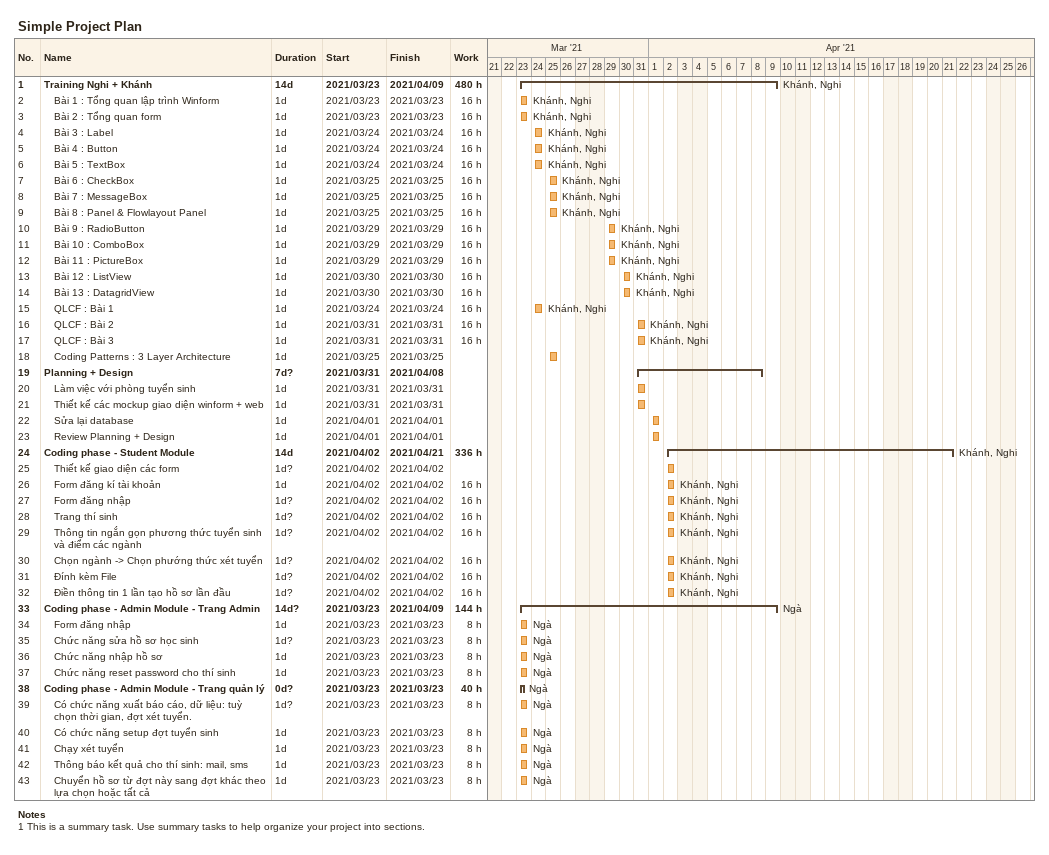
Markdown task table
Simple Project Plan

| ID | Level | Task | Duration | Start | Finish | Resources | Work (h) |
|---|---|---|---|---|---|---|---|
| 1 | 1 | **Training Nghi + Khánh** | 14d | 2021-03-23 | 2021-04-09 | Khánh, Nghi | 480 |
| 2 | 2 | Bài 1 : Tổng quan lập trình Winform | 1d | 2021-03-23 | 2021-03-23 | Khánh, Nghi | 16 |
| 3 | 2 | Bài 2 : Tổng quan form | 1d | 2021-03-23 | 2021-03-23 | Khánh, Nghi | 16 |
| 4 | 2 | Bài 3 : Label | 1d | 2021-03-24 | 2021-03-24 | Khánh, Nghi | 16 |
| 5 | 2 | Bài 4 : Button | 1d | 2021-03-24 | 2021-03-24 | Khánh, Nghi | 16 |
| 6 | 2 | Bài 5 : TextBox | 1d | 2021-03-24 | 2021-03-24 | Khánh, Nghi | 16 |
| 7 | 2 | Bài 6 : CheckBox | 1d | 2021-03-25 | 2021-03-25 | Khánh, Nghi | 16 |
| 8 | 2 | Bài 7 : MessageBox | 1d | 2021-03-25 | 2021-03-25 | Khánh, Nghi | 16 |
| 9 | 2 | Bài 8 : Panel & Flowlayout Panel | 1d | 2021-03-25 | 2021-03-25 | Khánh, Nghi | 16 |
| 10 | 2 | Bài 9 : RadioButton | 1d | 2021-03-29 | 2021-03-29 | Khánh, Nghi | 16 |
| 11 | 2 | Bài 10 : ComboBox | 1d | 2021-03-29 | 2021-03-29 | Khánh, Nghi | 16 |
| 12 | 2 | Bài 11 : PictureBox | 1d | 2021-03-29 | 2021-03-29 | Khánh, Nghi | 16 |
| 13 | 2 | Bài 12 : ListView | 1d | 2021-03-30 | 2021-03-30 | Khánh, Nghi | 16 |
| 14 | 2 | Bài 13 : DatagridView | 1d | 2021-03-30 | 2021-03-30 | Khánh, Nghi | 16 |
| 15 | 2 | QLCF : Bài 1 | 1d | 2021-03-24 | 2021-03-24 | Khánh, Nghi | 16 |
| 16 | 2 | QLCF : Bài 2 | 1d | 2021-03-31 | 2021-03-31 | Khánh, Nghi | 16 |
| 17 | 2 | QLCF : Bài 3 | 1d | 2021-03-31 | 2021-03-31 | Khánh, Nghi | 16 |
| 18 | 2 | Coding Patterns : 3 Layer Architecture | 1d | 2021-03-25 | 2021-03-25 |  |  |
| 19 | 1 | **Planning + Design** | 7d? | 2021-03-31 | 2021-04-08 |  |  |
| 20 | 2 | Làm việc với phòng tuyển sinh | 1d | 2021-03-31 | 2021-03-31 |  |  |
| 21 | 2 | Thiết kế các mockup giao diện winform + web | 1d | 2021-03-31 | 2021-03-31 |  |  |
| 22 | 2 | Sửa lại database | 1d | 2021-04-01 | 2021-04-01 |  |  |
| 23 | 2 | Review Planning + Design | 1d | 2021-04-01 | 2021-04-01 |  |  |
| 24 | 1 | **Coding phase - Student Module** | 14d | 2021-04-02 | 2021-04-21 | Khánh, Nghi | 336 |
| 25 | 2 | Thiết kế giao diện các form | 1d? | 2021-04-02 | 2021-04-02 |  |  |
| 26 | 2 | Form đăng kí tài khoản | 1d | 2021-04-02 | 2021-04-02 | Khánh, Nghi | 16 |
| 27 | 2 | Form đăng nhập | 1d? | 2021-04-02 | 2021-04-02 | Khánh, Nghi | 16 |
| 28 | 2 | Trang thí sinh | 1d? | 2021-04-02 | 2021-04-02 | Khánh, Nghi | 16 |
| 29 | 2 | Thông tin ngắn gọn phương thức tuyển sinh và điểm các ngành | 1d? | 2021-04-02 | 2021-04-02 | Khánh, Nghi | 16 |
| 30 | 2 | Chọn ngành -> Chọn phướng thức xét tuyển | 1d? | 2021-04-02 | 2021-04-02 | Khánh, Nghi | 16 |
| 31 | 2 | Đính kèm File | 1d? | 2021-04-02 | 2021-04-02 | Khánh, Nghi | 16 |
| 32 | 2 | Điền thông tin 1 lần tạo hồ sơ lần đầu | 1d? | 2021-04-02 | 2021-04-02 | Khánh, Nghi | 16 |
| 33 | 1 | **Coding phase - Admin Module - Trang Admin** | 14d? | 2021-03-23 | 2021-04-09 | Ngà | 144 |
| 34 | 2 | Form đăng nhập | 1d | 2021-03-23 | 2021-03-23 | Ngà | 8 |
| 35 | 2 | Chức năng sửa hồ sơ học sinh | 1d? | 2021-03-23 | 2021-03-23 | Ngà | 8 |
| 36 | 2 | Chức năng nhập hồ sơ | 1d | 2021-03-23 | 2021-03-23 | Ngà | 8 |
| 37 | 2 | Chức năng reset password cho thí sinh | 1d | 2021-03-23 | 2021-03-23 | Ngà | 8 |
| 38 | 1 | **Coding phase - Admin Module - Trang quản lý** | 0d? | 2021-03-23 | 2021-03-23 | Ngà | 40 |
| 39 | 2 | Có chức năng xuất báo cáo, dữ liệu: tuỳ chọn thời gian, đợt xét tuyển. | 1d? | 2021-03-23 | 2021-03-23 | Ngà | 8 |
| 40 | 2 | Có chức năng setup đợt tuyển sinh | 1d | 2021-03-23 | 2021-03-23 | Ngà | 8 |
| 41 | 2 | Chạy xét tuyển | 1d | 2021-03-23 | 2021-03-23 | Ngà | 8 |
| 42 | 2 | Thông báo kết quả cho thí sinh: mail, sms | 1d | 2021-03-23 | 2021-03-23 | Ngà | 8 |
| 43 | 2 | Chuyển hồ sơ từ đợt này sang đợt khác theo lựa chọn hoặc tất cả | 1d | 2021-03-23 | 2021-03-23 | Ngà | 8 |

Notes
- 1: This is a summary task. Use summary tasks to help organize your project into sections.
